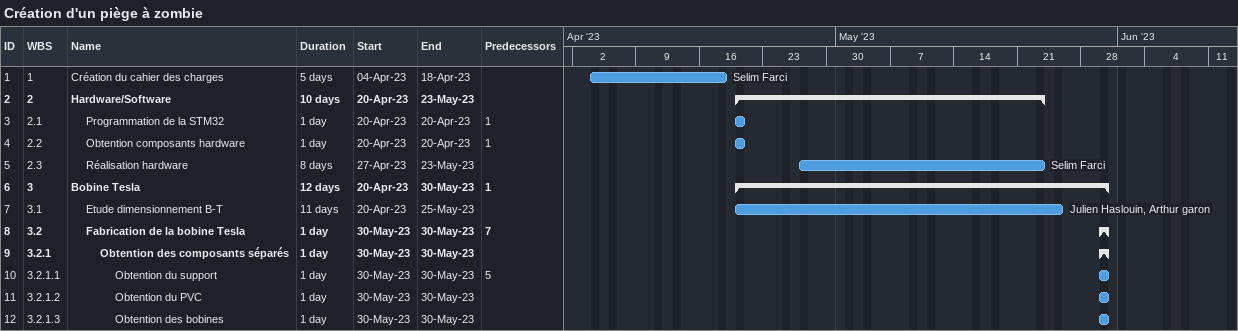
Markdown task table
Création d'un piège à zombie

| ID | WBS | Task | Duration | Start | Finish | Predecessors | Resources |
|---|---|---|---|---|---|---|---|
| 1 | 1 | Création du cahier des charges | 5d | 2023-04-04 | 2023-04-18 |  | Selim Farci |
| 2 | 2 | **Hardware/Software** | 10d | 2023-04-20 | 2023-05-23 |  |  |
| 3 | 2.1 | Programmation de la STM32 | 1d | 2023-04-20 | 2023-04-20 | 1 |  |
| 4 | 2.2 | Obtention composants hardware | 1d | 2023-04-20 | 2023-04-20 | 1 |  |
| 5 | 2.3 | Réalisation hardware | 8d | 2023-04-27 | 2023-05-23 |  | Selim Farci |
| 6 | 3 | **Bobine Tesla** | 12d | 2023-04-20 | 2023-05-30 | 1 |  |
| 7 | 3.1 | Etude dimensionnement B-T | 11d | 2023-04-20 | 2023-05-25 |  | Julien Haslouin, Arthur garon |
| 8 | 3.2 | **Fabrication de la bobine Tesla** | 1d | 2023-05-30 | 2023-05-30 | 7 |  |
| 9 | 3.2.1 | **Obtention des composants séparés** | 1d | 2023-05-30 | 2023-05-30 |  |  |
| 10 | 3.2.1.1 | Obtention du support | 1d | 2023-05-30 | 2023-05-30 | 5 |  |
| 11 | 3.2.1.2 | Obtention du PVC | 1d | 2023-05-30 | 2023-05-30 |  |  |
| 12 | 3.2.1.3 | Obtention des bobines | 1d | 2023-05-30 | 2023-05-30 |  |  |
